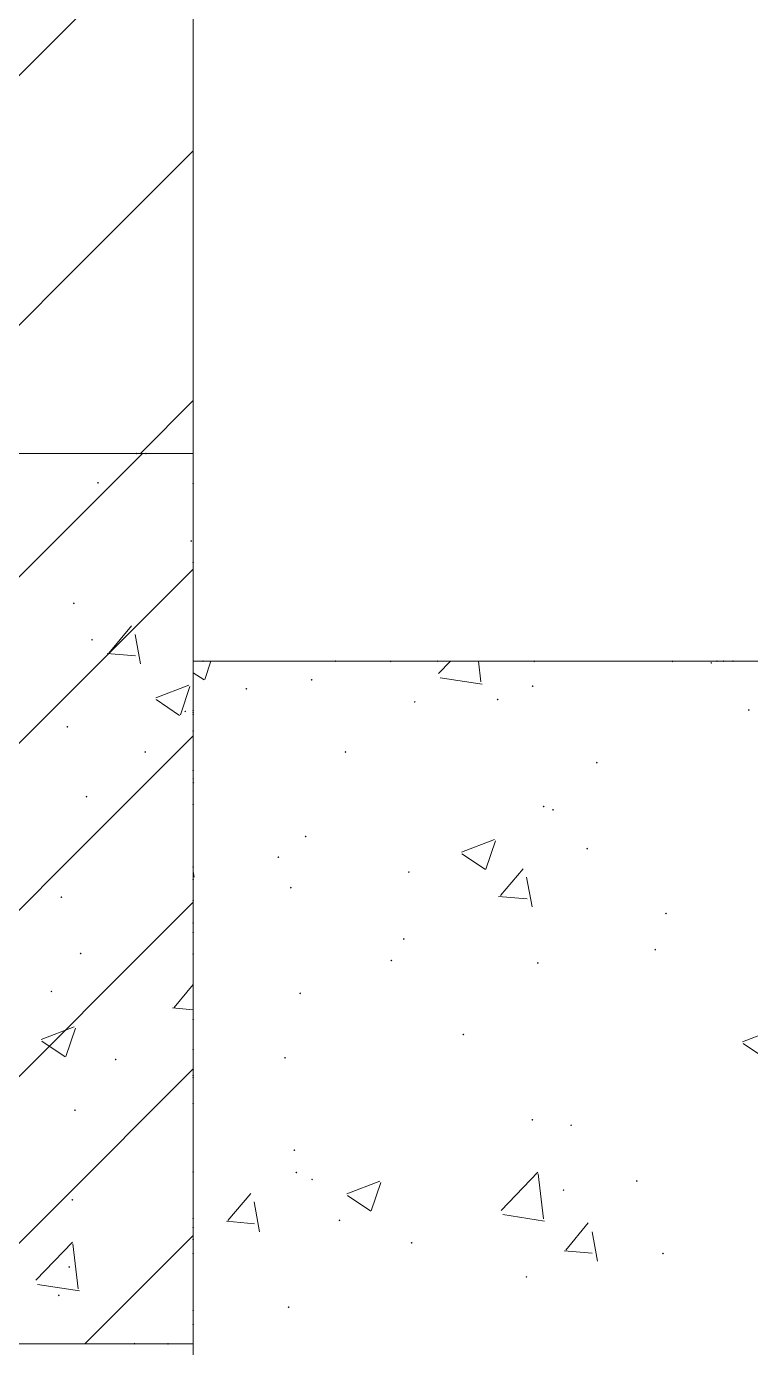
# Model space of a CAD drawing. Header units: millimetres. Extents: x -30643 to 86172, y -19411 to 63186.
# Drawn here: x -4867 to -2947, y -3860 to -357 of the extents above; entities that cross this region are included whole.
import ezdxf

# ---------------------------------------------------------------- set-up
doc = ezdxf.new("R2010")
doc.units = ezdxf.units.MM

msp = doc.modelspace()

# ---------------------------------------------------------------- hatches: boundary and pattern name
h = msp.add_hatch(color=0)
h.dxf.hatch_style = 2
h.paths.add_polyline_path([(-4575.5, -1492), (-4578.1, -1489.4), (-4575.5, -1486.8), (-4572.9, -1489.4)])
h = msp.add_hatch(color=0)
h.dxf.hatch_style = 2
h.paths.add_polyline_path([(-4575.5, -1492), (-4578.1, -1489.4), (-4575.5, -1486.8), (-4572.9, -1489.4)])
h = msp.add_hatch(color=0)
h.dxf.hatch_style = 2
h.paths.add_polyline_path([(-4550.2, -1492), (-4552.8, -1489.4), (-4550.2, -1486.8), (-4547.6, -1489.4)])
h = msp.add_hatch(color=0)
h.dxf.hatch_style = 2
h.paths.add_polyline_path([(-4550.2, -1492), (-4552.8, -1489.4), (-4550.2, -1486.8), (-4547.6, -1489.4)])
h = msp.add_hatch(color=0)
h.dxf.hatch_style = 2
h.paths.add_polyline_path([(-4677.5, -1570.1), (-4680.1, -1567.5), (-4677.5, -1564.9), (-4674.9, -1567.5)])
h = msp.add_hatch(color=0)
h.dxf.hatch_style = 2
h.paths.add_polyline_path([(-4424.9, -1572.2), (-4427.5, -1569.6), (-4424.9, -1567), (-4422.3, -1569.6)])
h = msp.add_hatch(color=0)
h.dxf.hatch_style = 2
h.paths.add_polyline_path([(-4430.5, -1724.2), (-4433.1, -1721.6), (-4430.5, -1719), (-4427.9, -1721.6)])
h = msp.add_hatch(color=0)
h.dxf.hatch_style = 2
h.paths.add_polyline_path([(-4424.9, -1780.5), (-4427.5, -1777.9), (-4424.9, -1775.3), (-4422.3, -1777.9)])
h = msp.add_hatch(color=0)
h.dxf.hatch_style = 2
h.paths.add_polyline_path([(-4424.9, -1780.5), (-4427.5, -1777.9), (-4424.9, -1775.3), (-4422.3, -1777.9)])
h = msp.add_hatch(color=0)
h.dxf.hatch_style = 2
h.paths.add_polyline_path([(-4741.6, -1889.6), (-4744.2, -1886.9), (-4741.6, -1884.3), (-4739, -1886.9)])
h = msp.add_hatch(color=0)
h.dxf.hatch_style = 2
h.paths.add_polyline_path([(-4693, -1986), (-4695.6, -1983.4), (-4693, -1980.7), (-4690.4, -1983.4)])
h = msp.add_hatch(color=0)
h.dxf.hatch_style = 2
h.paths.add_polyline_path([(-4398.9, -2043), (-4401.5, -2040.4), (-4398.9, -2037.7), (-4396.3, -2040.4)])
h = msp.add_hatch(color=0)
h.dxf.hatch_style = 2
h.paths.add_polyline_path([(-4398.9, -2043), (-4401.5, -2040.4), (-4398.9, -2037.7), (-4396.3, -2040.4)])
h = msp.add_hatch(color=0)
h.dxf.hatch_style = 2
h.paths.add_polyline_path([(-4398.9, -2043), (-4401.5, -2040.4), (-4398.9, -2037.7), (-4396.3, -2040.4)])
h = msp.add_hatch(color=0)
h.dxf.hatch_style = 2
h.paths.add_polyline_path([(-4047, -2043), (-4049.6, -2040.4), (-4047, -2037.7), (-4044.4, -2040.4)])
h = msp.add_hatch(color=0)
h.dxf.hatch_style = 2
h.paths.add_polyline_path([(-4047, -2043), (-4049.6, -2040.4), (-4047, -2037.7), (-4044.4, -2040.4)])
h = msp.add_hatch(color=0)
h.dxf.hatch_style = 2
h.paths.add_polyline_path([(-3900.7, -2043), (-3903.3, -2040.4), (-3900.7, -2037.7), (-3898.1, -2040.4)])
h = msp.add_hatch(color=0)
h.dxf.hatch_style = 2
h.paths.add_polyline_path([(-3900.7, -2043), (-3903.3, -2040.4), (-3900.7, -2037.7), (-3898.1, -2040.4)])
h = msp.add_hatch(color=0)
h.dxf.hatch_style = 2
h.paths.add_polyline_path([(-3900.7, -2043), (-3903.3, -2040.4), (-3900.7, -2037.7), (-3898.1, -2040.4)])
h = msp.add_hatch(color=0)
h.dxf.hatch_style = 2
h.paths.add_polyline_path([(-3776.8, -2043), (-3779.4, -2040.4), (-3776.8, -2037.7), (-3774.2, -2040.4)])
h = msp.add_hatch(color=0)
h.dxf.hatch_style = 2
h.paths.add_polyline_path([(-3776.8, -2043), (-3779.4, -2040.4), (-3776.8, -2037.7), (-3774.2, -2040.4)])
h = msp.add_hatch(color=0)
h.dxf.hatch_style = 2
h.paths.add_polyline_path([(-3776.8, -2043), (-3779.4, -2040.4), (-3776.8, -2037.7), (-3774.2, -2040.4)])
h = msp.add_hatch(color=0)
h.dxf.hatch_style = 2
h.paths.add_polyline_path([(-3520.7, -2043), (-3523.3, -2040.4), (-3520.7, -2037.7), (-3518.1, -2040.4)])
h = msp.add_hatch(color=0)
h.dxf.hatch_style = 2
h.paths.add_polyline_path([(-3520.7, -2043), (-3523.3, -2040.4), (-3520.7, -2037.7), (-3518.1, -2040.4)])
h = msp.add_hatch(color=0)
h.dxf.hatch_style = 2
h.paths.add_polyline_path([(-3154.1, -2043), (-3156.7, -2040.4), (-3154.1, -2037.7), (-3151.5, -2040.4)])
h = msp.add_hatch(color=0)
h.dxf.hatch_style = 2
h.paths.add_polyline_path([(-3154.1, -2043), (-3156.7, -2040.4), (-3154.1, -2037.7), (-3151.5, -2040.4)])
h = msp.add_hatch(color=0)
h.dxf.hatch_style = 2
h.paths.add_polyline_path([(-3154.1, -2043), (-3156.7, -2040.4), (-3154.1, -2037.7), (-3151.5, -2040.4)])
h = msp.add_hatch(color=0)
h.dxf.hatch_style = 2
h.paths.add_polyline_path([(-3051.3, -2047.2), (-3053.9, -2044.6), (-3051.3, -2042), (-3048.7, -2044.6)])
h = msp.add_hatch(color=0)
h.dxf.hatch_style = 2
h.paths.add_polyline_path([(-3035.8, -2043), (-3038.5, -2040.4), (-3035.8, -2037.7), (-3033.2, -2040.4)])
h = msp.add_hatch(color=0)
h.dxf.hatch_style = 2
h.paths.add_polyline_path([(-3035.8, -2043), (-3038.5, -2040.4), (-3035.8, -2037.7), (-3033.2, -2040.4)])
h = msp.add_hatch(color=0)
h.dxf.hatch_style = 2
h.paths.add_polyline_path([(-3035.8, -2043), (-3038.5, -2040.4), (-3035.8, -2037.7), (-3033.2, -2040.4)])
h = msp.add_hatch(color=0)
h.dxf.hatch_style = 2
h.paths.add_polyline_path([(-3018.3, -2043), (-3020.9, -2040.4), (-3018.3, -2037.7), (-3015.7, -2040.4)])
h = msp.add_hatch(color=0)
h.dxf.hatch_style = 2
h.paths.add_polyline_path([(-2993.6, -2043), (-2996.2, -2040.4), (-2993.6, -2037.7), (-2991, -2040.4)])
h = msp.add_hatch(color=0)
h.dxf.hatch_style = 2
h.paths.add_polyline_path([(-4111.1, -2092.2), (-4113.7, -2089.6), (-4111.1, -2087), (-4108.5, -2089.6)])
h = msp.add_hatch(color=0)
h.dxf.hatch_style = 2
h.paths.add_polyline_path([(-4284.2, -2116.1), (-4286.8, -2113.5), (-4284.2, -2110.9), (-4281.6, -2113.5)])
h = msp.add_hatch(color=0)
h.dxf.hatch_style = 2
h.paths.add_polyline_path([(-3524.9, -2109.1), (-3527.5, -2106.5), (-3524.9, -2103.9), (-3522.3, -2106.5)])
h = msp.add_hatch(color=0)
h.dxf.hatch_style = 2
h.paths.add_polyline_path([(-4446, -2175.9), (-4448.6, -2173.3), (-4446, -2170.7), (-4443.4, -2173.3)])
h = msp.add_hatch(color=0)
h.dxf.hatch_style = 2
h.paths.add_polyline_path([(-4424.9, -2173.1), (-4427.5, -2170.5), (-4424.9, -2167.9), (-4422.3, -2170.5)])
h = msp.add_hatch(color=0)
h.dxf.hatch_style = 2
h.paths.add_polyline_path([(-4424.9, -2173.1), (-4427.5, -2170.5), (-4424.9, -2167.9), (-4422.3, -2170.5)])
h = msp.add_hatch(color=0)
h.dxf.hatch_style = 2
h.paths.add_polyline_path([(-3837.3, -2150.6), (-3839.9, -2148), (-3837.3, -2145.4), (-3834.7, -2148)])
h = msp.add_hatch(color=0)
h.dxf.hatch_style = 2
h.paths.add_polyline_path([(-3617.8, -2144.3), (-3620.4, -2141.7), (-3617.8, -2139.1), (-3615.2, -2141.7)])
h = msp.add_hatch(color=0)
h.dxf.hatch_style = 2
h.paths.add_polyline_path([(-2951.4, -2172.4), (-2954, -2169.8), (-2951.4, -2167.2), (-2948.8, -2169.8)])
h = msp.add_hatch(color=0)
h.dxf.hatch_style = 2
h.paths.add_polyline_path([(-4424.9, -2179.5), (-4427.5, -2176.9), (-4424.9, -2174.3), (-4422.3, -2176.9)])
h = msp.add_hatch(color=0)
h.dxf.hatch_style = 2
h.paths.add_polyline_path([(-4424.9, -2184.4), (-4427.5, -2181.8), (-4424.9, -2179.2), (-4422.3, -2181.8)])
h = msp.add_hatch(color=0)
h.dxf.hatch_style = 2
h.paths.add_polyline_path([(-4424.9, -2184.4), (-4427.5, -2181.8), (-4424.9, -2179.2), (-4422.3, -2181.8)])
h = msp.add_hatch(color=0)
h.dxf.hatch_style = 2
h.paths.add_polyline_path([(-4758.5, -2216.8), (-4761.1, -2214.2), (-4758.5, -2211.6), (-4755.9, -2214.2)])
h = msp.add_hatch(color=0)
h.dxf.hatch_style = 2
h.paths.add_polyline_path([(-4424.9, -2228), (-4427.5, -2225.4), (-4424.9, -2222.8), (-4422.3, -2225.4)])
h = msp.add_hatch(color=0)
h.dxf.hatch_style = 2
h.paths.add_polyline_path([(-4424.9, -2228), (-4427.5, -2225.4), (-4424.9, -2222.8), (-4422.3, -2225.4)])
h = msp.add_hatch(color=0)
h.dxf.hatch_style = 2
h.paths.add_polyline_path([(-4552.3, -2283.6), (-4554.9, -2281), (-4552.3, -2278.4), (-4549.7, -2281)])
h = msp.add_hatch(color=0)
h.dxf.hatch_style = 2
h.paths.add_polyline_path([(-4021, -2283.6), (-4023.6, -2281), (-4021, -2278.4), (-4018.4, -2281)])
h = msp.add_hatch(color=0)
h.dxf.hatch_style = 2
h.paths.add_polyline_path([(-3354.6, -2311.8), (-3357.2, -2309.2), (-3354.6, -2306.6), (-3352, -2309.2)])
h = msp.add_hatch(color=0)
h.dxf.hatch_style = 2
h.paths.add_polyline_path([(-4424.9, -2332.9), (-4427.5, -2330.3), (-4424.9, -2327.7), (-4422.3, -2330.3)])
h = msp.add_hatch(color=0)
h.dxf.hatch_style = 2
h.paths.add_polyline_path([(-4424.9, -2332.9), (-4427.5, -2330.3), (-4424.9, -2327.7), (-4422.3, -2330.3)])
h = msp.add_hatch(color=0)
h.dxf.hatch_style = 2
h.paths.add_polyline_path([(-4424.9, -2332.9), (-4427.5, -2330.3), (-4424.9, -2327.7), (-4422.3, -2330.3)])
h = msp.add_hatch(color=0)
h.dxf.hatch_style = 2
h.paths.add_polyline_path([(-4424.9, -2354.7), (-4427.5, -2352.1), (-4424.9, -2349.5), (-4422.3, -2352.1)])
h = msp.add_hatch(color=0)
h.dxf.hatch_style = 2
h.paths.add_polyline_path([(-4424.9, -2354.7), (-4427.5, -2352.1), (-4424.9, -2349.5), (-4422.3, -2352.1)])
h = msp.add_hatch(color=0)
h.dxf.hatch_style = 2
h.paths.add_polyline_path([(-4424.9, -2354.7), (-4427.5, -2352.1), (-4424.9, -2349.5), (-4422.3, -2352.1)])
h = msp.add_hatch(color=0)
h.dxf.hatch_style = 2
h.paths.add_polyline_path([(-4424.9, -2365.2), (-4427.5, -2362.6), (-4424.9, -2360), (-4422.3, -2362.6)])
h = msp.add_hatch(color=0)
h.dxf.hatch_style = 2
h.paths.add_polyline_path([(-4424.9, -2365.2), (-4427.5, -2362.6), (-4424.9, -2360), (-4422.3, -2362.6)])
h = msp.add_hatch(color=0)
h.dxf.hatch_style = 2
h.paths.add_polyline_path([(-4707.8, -2401.8), (-4710.4, -2399.2), (-4707.8, -2396.6), (-4705.2, -2399.2)])
h = msp.add_hatch(color=0)
h.dxf.hatch_style = 2
h.paths.add_polyline_path([(-4424.9, -2422.9), (-4427.5, -2420.3), (-4424.9, -2417.7), (-4422.3, -2420.3)])
h = msp.add_hatch(color=0)
h.dxf.hatch_style = 2
h.paths.add_polyline_path([(-4424.9, -2422.9), (-4427.5, -2420.3), (-4424.9, -2417.7), (-4422.3, -2420.3)])
h = msp.add_hatch(color=0)
h.dxf.hatch_style = 2
h.paths.add_polyline_path([(-3495.4, -2427.9), (-3498, -2425.3), (-3495.4, -2422.7), (-3492.7, -2425.3)])
h = msp.add_hatch(color=0)
h.dxf.hatch_style = 2
h.paths.add_polyline_path([(-3470.7, -2437), (-3473.3, -2434.4), (-3470.7, -2431.8), (-3468.1, -2434.4)])
h = msp.add_hatch(color=0)
h.dxf.hatch_style = 2
h.paths.add_polyline_path([(-4126.6, -2507.4), (-4129.2, -2504.8), (-4126.6, -2502.2), (-4123.9, -2504.8)])
h = msp.add_hatch(color=0)
h.dxf.hatch_style = 2
h.paths.add_polyline_path([(-3379.9, -2539.8), (-3382.6, -2537.1), (-3379.9, -2534.5), (-3377.3, -2537.1)])
h = msp.add_hatch(color=0)
h.dxf.hatch_style = 2
h.paths.add_polyline_path([(-4424.9, -2588.3), (-4427.5, -2585.7), (-4424.9, -2583.1), (-4422.3, -2585.7)])
h = msp.add_hatch(color=0)
h.dxf.hatch_style = 2
h.paths.add_polyline_path([(-4424.9, -2588.3), (-4427.5, -2585.7), (-4424.9, -2583.1), (-4422.3, -2585.7)])
h = msp.add_hatch(color=0)
h.dxf.hatch_style = 2
h.paths.add_polyline_path([(-4199, -2562.3), (-4201.6, -2559.7), (-4199, -2557.1), (-4196.4, -2559.7)])
h = msp.add_hatch(color=0)
h.dxf.hatch_style = 2
h.paths.add_polyline_path([(-4424.9, -2622.1), (-4427.5, -2619.5), (-4424.9, -2616.9), (-4422.3, -2619.5)])
h = msp.add_hatch(color=0)
h.dxf.hatch_style = 2
h.paths.add_polyline_path([(-4424.9, -2622.1), (-4427.5, -2619.5), (-4424.9, -2616.9), (-4422.3, -2619.5)])
h = msp.add_hatch(color=0)
h.dxf.hatch_style = 2
h.paths.add_polyline_path([(-3852.8, -2601.7), (-3855.4, -2599.1), (-3852.8, -2596.5), (-3850.2, -2599.1)])
h = msp.add_hatch(color=0)
h.dxf.hatch_style = 2
h.paths.add_polyline_path([(-4166, -2643.2), (-4168.6, -2640.6), (-4166, -2638), (-4163.4, -2640.6)])
h = msp.add_hatch(color=0)
h.dxf.hatch_style = 2
h.paths.add_polyline_path([(-4774.6, -2668.5), (-4777.2, -2665.9), (-4774.6, -2663.3), (-4772, -2665.9)])
h = msp.add_hatch(color=0)
h.dxf.hatch_style = 2
h.paths.add_polyline_path([(-4424.9, -2677), (-4427.5, -2674.4), (-4424.9, -2671.8), (-4422.3, -2674.4)])
h = msp.add_hatch(color=0)
h.dxf.hatch_style = 2
h.paths.add_polyline_path([(-4424.9, -2677), (-4427.5, -2674.4), (-4424.9, -2671.8), (-4422.3, -2674.4)])
h = msp.add_hatch(color=0)
h.dxf.hatch_style = 2
h.paths.add_polyline_path([(-4424.9, -2736.8), (-4427.5, -2734.2), (-4424.9, -2731.6), (-4422.3, -2734.2)])
h = msp.add_hatch(color=0)
h.dxf.hatch_style = 2
h.paths.add_polyline_path([(-4424.9, -2736.8), (-4427.5, -2734.2), (-4424.9, -2731.6), (-4422.3, -2734.2)])
h = msp.add_hatch(color=0)
h.dxf.hatch_style = 2
h.paths.add_polyline_path([(-4424.9, -2736.8), (-4427.5, -2734.2), (-4424.9, -2731.6), (-4422.3, -2734.2)])
h = msp.add_hatch(color=0)
h.dxf.hatch_style = 2
h.paths.add_polyline_path([(-3171, -2711.4), (-3173.6, -2708.8), (-3171, -2706.2), (-3168.4, -2708.8)])
h = msp.add_hatch(color=0)
h.dxf.hatch_style = 2
h.paths.add_polyline_path([(-4424.9, -2761.4), (-4427.5, -2758.8), (-4424.9, -2756.2), (-4422.3, -2758.8)])
h = msp.add_hatch(color=0)
h.dxf.hatch_style = 2
h.paths.add_polyline_path([(-3866.2, -2779), (-3868.8, -2776.4), (-3866.2, -2773.8), (-3863.6, -2776.4)])
h = msp.add_hatch(color=0)
h.dxf.hatch_style = 2
h.paths.add_polyline_path([(-4723.3, -2817.7), (-4725.9, -2815.1), (-4723.3, -2812.5), (-4720.7, -2815.1)])
h = msp.add_hatch(color=0)
h.dxf.hatch_style = 2
h.paths.add_polyline_path([(-4424.9, -2819.1), (-4427.5, -2816.5), (-4424.9, -2813.9), (-4422.3, -2816.5)])
h = msp.add_hatch(color=0)
h.dxf.hatch_style = 2
h.paths.add_polyline_path([(-4424.9, -2819.1), (-4427.5, -2816.5), (-4424.9, -2813.9), (-4422.3, -2816.5)])
h = msp.add_hatch(color=0)
h.dxf.hatch_style = 2
h.paths.add_polyline_path([(-4424.9, -2819.1), (-4427.5, -2816.5), (-4424.9, -2813.9), (-4422.3, -2816.5)])
h = msp.add_hatch(color=0)
h.dxf.hatch_style = 2
h.paths.add_polyline_path([(-3899.3, -2836), (-3901.9, -2833.4), (-3899.3, -2830.8), (-3896.7, -2833.4)])
h = msp.add_hatch(color=0)
h.dxf.hatch_style = 2
h.paths.add_polyline_path([(-3199.8, -2807.2), (-3202.4, -2804.5), (-3199.8, -2801.9), (-3197.2, -2804.5)])
h = msp.add_hatch(color=0)
h.dxf.hatch_style = 2
h.paths.add_polyline_path([(-3510.8, -2843), (-3513.4, -2840.4), (-3510.8, -2837.8), (-3508.2, -2840.4)])
h = msp.add_hatch(color=0)
h.dxf.hatch_style = 2
h.paths.add_polyline_path([(-4800.7, -2918.3), (-4803.3, -2915.7), (-4800.7, -2913.1), (-4798.1, -2915.7)])
h = msp.add_hatch(color=0)
h.dxf.hatch_style = 2
h.paths.add_polyline_path([(-4141.3, -2923.3), (-4143.9, -2920.7), (-4141.3, -2918), (-4138.7, -2920.7)])
h = msp.add_hatch(color=0)
h.dxf.hatch_style = 2
h.paths.add_polyline_path([(-4424.9, -2992.9), (-4427.5, -2990.3), (-4424.9, -2987.7), (-4422.3, -2990.3)])
h = msp.add_hatch(color=0)
h.dxf.hatch_style = 2
h.paths.add_polyline_path([(-4424.9, -2992.9), (-4427.5, -2990.3), (-4424.9, -2987.7), (-4422.3, -2990.3)])
h = msp.add_hatch(color=0)
h.dxf.hatch_style = 2
h.paths.add_polyline_path([(-3708.6, -3032.3), (-3711.2, -3029.7), (-3708.6, -3027.1), (-3706, -3029.7)])
h = msp.add_hatch(color=0)
h.dxf.hatch_style = 2
h.paths.add_polyline_path([(-4424.9, -3071.7), (-4427.5, -3069.1), (-4424.9, -3066.5), (-4422.3, -3069.1)])
h = msp.add_hatch(color=0)
h.dxf.hatch_style = 2
h.paths.add_polyline_path([(-4630.4, -3098.5), (-4633, -3095.9), (-4630.4, -3093.3), (-4627.8, -3095.9)])
h = msp.add_hatch(color=0)
h.dxf.hatch_style = 2
h.paths.add_polyline_path([(-4181.4, -3094.3), (-4184, -3091.6), (-4181.4, -3089), (-4178.8, -3091.6)])
h = msp.add_hatch(color=0)
h.dxf.hatch_style = 2
h.paths.add_polyline_path([(-4424.9, -3126.6), (-4427.5, -3124), (-4424.9, -3121.4), (-4422.3, -3124)])
h = msp.add_hatch(color=0)
h.dxf.hatch_style = 2
h.paths.add_polyline_path([(-4424.9, -3126.6), (-4427.5, -3124), (-4424.9, -3121.4), (-4422.3, -3124)])
h = msp.add_hatch(color=0)
h.dxf.hatch_style = 2
h.paths.add_polyline_path([(-4424.9, -3126.6), (-4427.5, -3124), (-4424.9, -3121.4), (-4422.3, -3124)])
h = msp.add_hatch(color=0)
h.dxf.hatch_style = 2
h.paths.add_polyline_path([(-4424.9, -3140.7), (-4427.5, -3138.1), (-4424.9, -3135.5), (-4422.3, -3138.1)])
h = msp.add_hatch(color=0)
h.dxf.hatch_style = 2
h.paths.add_polyline_path([(-4424.9, -3140.7), (-4427.5, -3138.1), (-4424.9, -3135.5), (-4422.3, -3138.1)])
h = msp.add_hatch(color=0)
h.dxf.hatch_style = 2
h.paths.add_polyline_path([(-4424.9, -3140.7), (-4427.5, -3138.1), (-4424.9, -3135.5), (-4422.3, -3138.1)])
h = msp.add_hatch(color=0)
h.dxf.hatch_style = 2
h.paths.add_polyline_path([(-4424.9, -3147), (-4427.5, -3144.4), (-4424.9, -3141.8), (-4422.3, -3144.4)])
h = msp.add_hatch(color=0)
h.dxf.hatch_style = 2
h.paths.add_polyline_path([(-4424.9, -3147), (-4427.5, -3144.4), (-4424.9, -3141.8), (-4422.3, -3144.4)])
h = msp.add_hatch(color=0)
h.dxf.hatch_style = 2
h.paths.add_polyline_path([(-4424.9, -3216), (-4427.5, -3213.4), (-4424.9, -3210.8), (-4422.3, -3213.4)])
h = msp.add_hatch(color=0)
h.dxf.hatch_style = 2
h.paths.add_polyline_path([(-4424.9, -3216), (-4427.5, -3213.4), (-4424.9, -3210.8), (-4422.3, -3213.4)])
h = msp.add_hatch(color=0)
h.dxf.hatch_style = 2
h.paths.add_polyline_path([(-4424.9, -3216), (-4427.5, -3213.4), (-4424.9, -3210.8), (-4422.3, -3213.4)])
h = msp.add_hatch(color=0)
h.dxf.hatch_style = 2
h.paths.add_polyline_path([(-4738, -3232.9), (-4740.7, -3230.3), (-4738, -3227.7), (-4735.4, -3230.3)])
h = msp.add_hatch(color=0)
h.dxf.hatch_style = 2
h.paths.add_polyline_path([(-3525.6, -3258.9), (-3528.2, -3256.3), (-3525.6, -3253.7), (-3523, -3256.3)])
h = msp.add_hatch(color=0)
h.dxf.hatch_style = 2
h.paths.add_polyline_path([(-3422.9, -3273), (-3425.5, -3270.4), (-3422.9, -3267.8), (-3420.3, -3270.4)])
h = msp.add_hatch(color=0)
h.dxf.hatch_style = 2
h.paths.add_polyline_path([(-4156.8, -3339.1), (-4159.4, -3336.5), (-4156.8, -3333.9), (-4154.2, -3336.5)])
h = msp.add_hatch(color=0)
h.dxf.hatch_style = 2
h.paths.add_polyline_path([(-4424.9, -3396.8), (-4427.5, -3394.2), (-4424.9, -3391.6), (-4422.3, -3394.2)])
h = msp.add_hatch(color=0)
h.dxf.hatch_style = 2
h.paths.add_polyline_path([(-4424.9, -3396.8), (-4427.5, -3394.2), (-4424.9, -3391.6), (-4422.3, -3394.2)])
h = msp.add_hatch(color=0)
h.dxf.hatch_style = 2
h.paths.add_polyline_path([(-4151.2, -3398.2), (-4153.8, -3395.6), (-4151.2, -3393), (-4148.6, -3395.6)])
h = msp.add_hatch(color=0)
h.dxf.hatch_style = 2
h.paths.add_polyline_path([(-4109.7, -3416.5), (-4112.3, -3413.9), (-4109.7, -3411.3), (-4107.1, -3413.9)])
h = msp.add_hatch(color=0)
h.dxf.hatch_style = 2
h.paths.add_polyline_path([(-3248.4, -3420.8), (-3251, -3418.2), (-3248.4, -3415.6), (-3245.8, -3418.2)])
h = msp.add_hatch(color=0)
h.dxf.hatch_style = 2
h.paths.add_polyline_path([(-4745.1, -3470.7), (-4747.7, -3468.1), (-4745.1, -3465.5), (-4742.5, -3468.1)])
h = msp.add_hatch(color=0)
h.dxf.hatch_style = 2
h.paths.add_polyline_path([(-3442.6, -3444.7), (-3445.2, -3442.1), (-3442.6, -3439.5), (-3440, -3442.1)])
h = msp.add_hatch(color=0)
h.dxf.hatch_style = 2
h.paths.add_polyline_path([(-4424.9, -3520.7), (-4427.5, -3518.1), (-4424.9, -3515.5), (-4422.3, -3518.1)])
h = msp.add_hatch(color=0)
h.dxf.hatch_style = 2
h.paths.add_polyline_path([(-4037.2, -3524.9), (-4039.8, -3522.3), (-4037.2, -3519.7), (-4034.6, -3522.3)])
h = msp.add_hatch(color=0)
h.dxf.hatch_style = 2
h.paths.add_polyline_path([(-4424.9, -3544.6), (-4427.5, -3542), (-4424.9, -3539.4), (-4422.3, -3542)])
h = msp.add_hatch(color=0)
h.dxf.hatch_style = 2
h.paths.add_polyline_path([(-4424.9, -3544.6), (-4427.5, -3542), (-4424.9, -3539.4), (-4422.3, -3542)])
h = msp.add_hatch(color=0)
h.dxf.hatch_style = 2
h.paths.add_polyline_path([(-4424.9, -3544.6), (-4427.5, -3542), (-4424.9, -3539.4), (-4422.3, -3542)])
h = msp.add_hatch(color=0)
h.dxf.hatch_style = 2
h.paths.add_polyline_path([(-4424.9, -3575.6), (-4427.5, -3573), (-4424.9, -3570.4), (-4422.3, -3573)])
h = msp.add_hatch(color=0)
h.dxf.hatch_style = 2
h.paths.add_polyline_path([(-4424.9, -3612.2), (-4427.5, -3609.6), (-4424.9, -3607), (-4422.3, -3609.6)])
h = msp.add_hatch(color=0)
h.dxf.hatch_style = 2
h.paths.add_polyline_path([(-4424.9, -3612.2), (-4427.5, -3609.6), (-4424.9, -3607), (-4422.3, -3609.6)])
h = msp.add_hatch(color=0)
h.dxf.hatch_style = 2
h.paths.add_polyline_path([(-3845.8, -3584.7), (-3848.4, -3582.1), (-3845.8, -3579.5), (-3843.2, -3582.1)])
h = msp.add_hatch(color=0)
h.dxf.hatch_style = 2
h.paths.add_polyline_path([(-3179.4, -3612.9), (-3182, -3610.3), (-3179.4, -3607.7), (-3176.8, -3610.3)])
h = msp.add_hatch(color=0)
h.dxf.hatch_style = 2
h.paths.add_polyline_path([(-4753.5, -3648.8), (-4756.1, -3646.1), (-4753.5, -3643.5), (-4750.9, -3646.1)])
h = msp.add_hatch(color=0)
h.dxf.hatch_style = 2
h.paths.add_polyline_path([(-3541.1, -3674.8), (-3543.7, -3672.2), (-3541.1, -3669.6), (-3538.5, -3672.2)])
h = msp.add_hatch(color=0)
h.dxf.hatch_style = 2
h.paths.add_polyline_path([(-4781, -3724), (-4783.6, -3721.4), (-4781, -3718.8), (-4778.4, -3721.4)])
h = msp.add_hatch(color=0)
h.dxf.hatch_style = 2
h.paths.add_polyline_path([(-4424.9, -3764.2), (-4427.5, -3761.6), (-4424.9, -3758.9), (-4422.3, -3761.6)])
h = msp.add_hatch(color=0)
h.dxf.hatch_style = 2
h.paths.add_polyline_path([(-4171.6, -3755), (-4174.2, -3752.4), (-4171.6, -3749.8), (-4169, -3752.4)])
h = msp.add_hatch(color=0)
h.dxf.hatch_style = 2
h.paths.add_polyline_path([(-4424.9, -3800.7), (-4427.5, -3798.1), (-4424.9, -3795.5), (-4422.3, -3798.1)])
h = msp.add_hatch(color=0)
h.dxf.hatch_style = 2
h.paths.add_polyline_path([(-4424.9, -3800.7), (-4427.5, -3798.1), (-4424.9, -3795.5), (-4422.3, -3798.1)])
h = msp.add_hatch(color=0)
h.dxf.hatch_style = 2
h.paths.add_polyline_path([(-4580.4, -3852.1), (-4583, -3849.5), (-4580.4, -3846.9), (-4577.8, -3849.5)])
h = msp.add_hatch(color=0)
h.dxf.hatch_style = 2
h.paths.add_polyline_path([(-4491.8, -3852.1), (-4494.4, -3849.5), (-4491.8, -3846.9), (-4489.2, -3849.5)])

# ---------------------------------------------------------------- linework, layer by layer
at = {"color": 0, "lineweight": 0}
for points in [[(-4424.9, 1444.3), (-4424.9, -9340.3)], [(-4424.9, -1450), (-4424.9, 757.5)], [(-5890, -1489.4), (-4424.9, -25)], [(-5227.8, -1489.4), (-4424.9, -687.2)], [(-4564.9, -1489.4), (-4424.9, -1349.3)], [(-7335.3, -1489.4), (-4424.9, -1489.4)], [(-6919.5, -3849.5), (-4559.3, -1489.4)], [(-6478.2, -3849.5), (-4424.9, -1796.2)], [(-4648.7, -2018.5), (-4588.9, -1946.8)], [(-4564.9, -2047.4), (-4579, -1969.3)], [(-4652.9, -2019.9), (-4578.3, -2026.3)], [(-4424.9, -2040.4), (-492, -2040.4)], [(-4393.9, -2088.9), (-4377.8, -2040.4)], [(-3774, -2072.7), (-3742.3, -2040.4)], [(-3662.1, -2095.2), (-3668.5, -2040.4)], [(-4424.9, -2070.6), (-4396.1, -2089.6)], [(-3769.8, -2084), (-3658.6, -2100.9)], [(-4524.1, -2137.5), (-4436.9, -2103.7)], [(-4458.7, -2182.5), (-4433.4, -2107.2)], [(-4522.7, -2141.7), (-4460.8, -2183.9)], [(-6036.3, -3849.5), (-4424.9, -2238.1)], [(-3713.5, -2546.3), (-3626.2, -2513.2)], [(-3648.8, -2591.3), (-3623.4, -2516)], [(-3712.8, -2550.5), (-3650.2, -2592.7)], [(-3610.1, -2661.7), (-3550.2, -2590.6)], [(-4422.1, -2613.1), (-4424.9, -2597)], [(-3526.3, -2691.3), (-3541.1, -2613.1)], [(-5595.1, -3849.5), (-4424.9, -2679.3)], [(-3615, -2663.8), (-3539.7, -2670.1)], [(-4475.6, -2957.9), (-4424.9, -2897.4)], [(-4479.8, -2959.4), (-4424.9, -2964.3)], [(-4828.1, -3043.1), (-4740.2, -3009.3)], [(-4762.7, -3088.1), (-4737.3, -3012.8)], [(-2968.3, -3049.4), (-2881, -3015.7)], [(-4826.7, -3047.3), (-4764.8, -3088.8)], [(-2966.9, -3053.6), (-2905, -3095.2)], [(-5153.2, -3849.5), (-4424.9, -3121.2)], [(-3608.6, -3496.3), (-3510.8, -3394.9)], [(-4017.5, -3451.9), (-3930.2, -3418.2)], [(-3952.7, -3497), (-3927.4, -3421.7)], [(-3496.1, -3518.1), (-3510.1, -3399.2)], [(-4332.7, -3523), (-4272.2, -3451.2)], [(-4016.1, -3456.2), (-3954.1, -3498.4)], [(-4249, -3552.6), (-4263.1, -3473.7)], [(-4337, -3524.4), (-4262.4, -3531.4)], [(-3603.7, -3506.8), (-3493.2, -3524.4)], [(-3436.9, -3601.1), (-3377.1, -3529.3)], [(-4712, -3849.5), (-4424.9, -3562.4)], [(-3353.2, -3630.7), (-3367.3, -3552.6)], [(-4842.2, -3681.3), (-4745.1, -3580)], [(-4730.3, -3703.8), (-4743.7, -3584.9)], [(-3441.2, -3603.2), (-3366.6, -3609.6)], [(-4838, -3692.6), (-4726.8, -3709.5)], [(-7335.3, -3849.5), (-4424.9, -3849.5)]]:
    msp.add_lwpolyline(points, dxfattribs=at)

doc.saveas('drawing.dxf')
